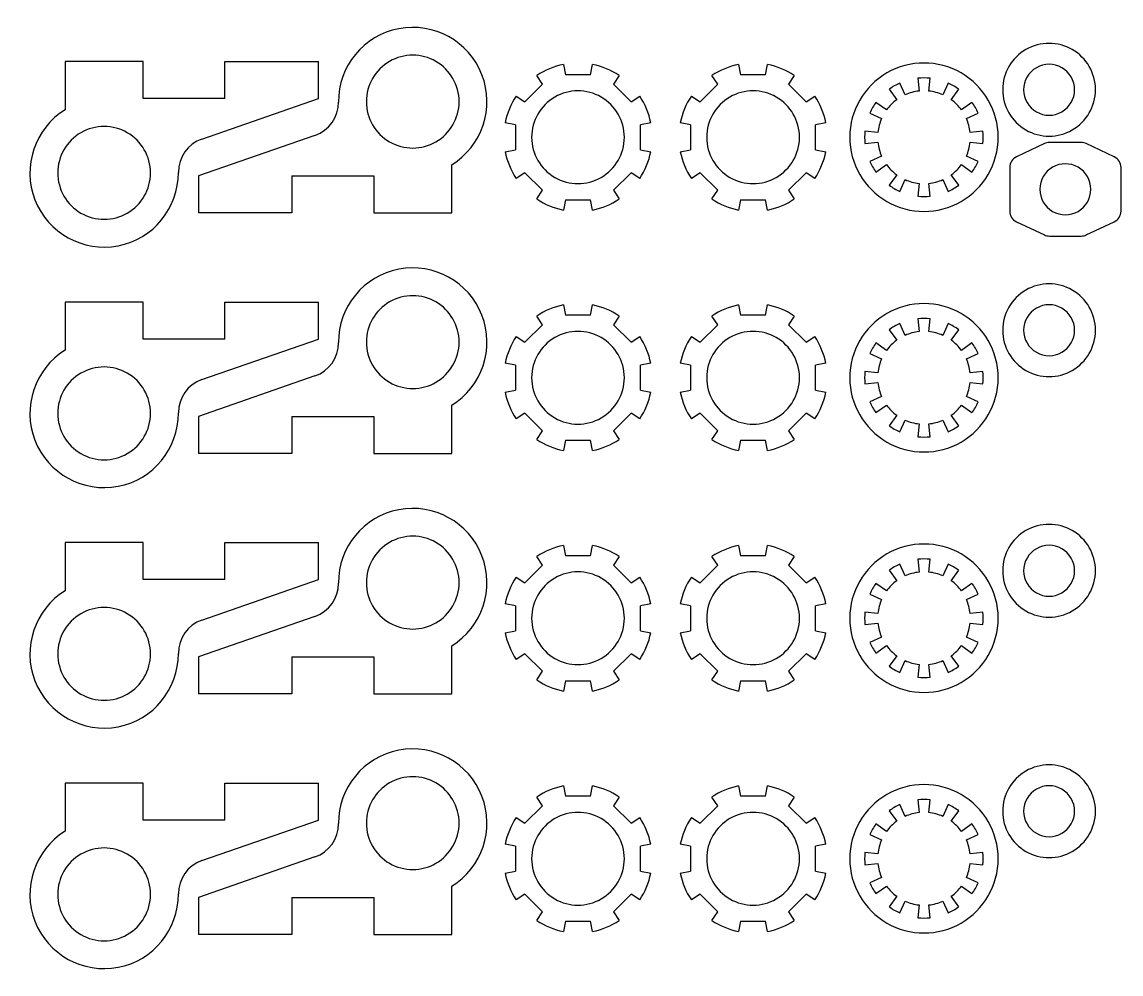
# Model space of a CAD drawing. Extents: x 4 to 214, y 15 to 316.
# Drawn here: x 43 to 137, y 234.4 to 315.8 of the extents above; entities that cross this region are included whole.
import ezdxf

# ---------------------------------------------------------------- set-up
doc = ezdxf.new("R2010")
doc.units = 0
doc.layers.get('0').update_dxf_attribs({"linetype": 'CONTINUOUS'})
doc.layers.add('02___PRT_ALL_AXES', color=7, linetype='CONTINUOUS')

msp = doc.modelspace()

# ---------------------------------------------------------------- linework, layer by layer
at = {"color": 7}
for points in [[(46.645048, 312.460365), (46.645048, 308.337825)], [(53.319158, 312.460365), (46.645048, 312.460365)], [(53.319158, 309.285365), (53.319158, 312.460365)], [(60.319158, 309.285365), (60.319158, 312.460365)], [(60.319158, 312.460365), (68.319156, 312.460365)], [(68.319156, 309.285365), (68.319156, 312.460365)], [(89.282953, 312.211351), (89.457595, 311.333365)], [(91.585957, 311.333365), (91.760599, 312.211351)], [(104.263371, 312.211351), (104.438013, 311.333365)], [(106.566375, 311.333365), (106.741019, 312.211351)], [(91.585957, 311.333365), (89.457595, 311.333365)], [(106.566375, 311.333365), (104.438013, 311.333365)], [(118.507959, 309.608998), (118.058046, 310.619519)], [(119.591723, 311.030466), (119.707347, 309.930374)], [(120.537043, 309.930374), (120.652667, 311.030466)], [(122.186344, 310.619519), (121.736431, 309.608998)], [(117.139243, 310.089047), (117.789421, 309.194151)], [(122.454966, 309.194151), (123.105147, 310.089047)], [(60.319158, 309.285365), (53.319158, 309.285365)], [(58.350206, 305.833183), (68.319156, 309.285365)], [(116.911408, 308.316138), (116.016512, 308.966318)], [(124.227878, 308.966318), (123.332979, 308.316138)], [(115.486039, 308.047514), (116.496561, 307.597601)], [(123.747829, 307.597601), (124.758348, 308.047514)], [(68.014901, 306.133546), (58.045951, 302.681365)], [(116.175186, 306.398212), (115.075092, 306.513836)], [(125.169298, 306.513836), (124.069204, 306.398212)], [(115.075092, 305.452893), (116.175186, 305.568517)], [(124.069204, 305.568517), (125.169298, 305.452893)], [(130.426519, 305.434399), (128.027184, 304.300856)], [(133.580022, 305.530227), (130.853685, 305.530227)], [(136.40652, 304.300856), (134.007188, 305.434399)], [(116.496561, 304.369129), (115.486039, 303.919216)], [(124.758348, 303.919216), (123.747829, 304.369129)], [(79.720059, 299.506365), (79.720059, 303.628905)], [(116.016512, 303.000412), (116.911408, 303.650592)], [(117.789421, 302.772578), (117.139243, 301.877682)], [(123.105147, 301.877682), (122.454966, 302.772578)], [(123.332979, 303.650592), (124.227878, 303.000412)], [(127.454352, 303.396684), (127.454352, 299.66377)], [(136.979352, 299.66377), (136.979352, 303.396684)], [(58.045951, 302.681365), (58.045951, 299.506365)], [(66.045949, 302.681365), (66.045949, 299.506365)], [(66.045949, 302.681365), (73.045949, 302.681365)], [(73.045949, 302.681365), (73.045949, 299.506365)], [(118.058046, 301.347211), (118.507959, 302.357731)], [(119.707347, 302.036356), (119.591723, 300.936263)], [(120.652667, 300.936263), (120.537043, 302.036356)], [(121.736431, 302.357731), (122.186344, 301.347211)], [(66.045949, 299.506365), (58.045951, 299.506365)], [(73.045949, 299.506365), (79.720059, 299.506365)], [(128.027184, 298.759597), (130.426519, 297.626054)], [(134.007188, 297.626054), (136.40652, 298.759597)], [(130.853685, 297.530227), (133.580022, 297.530227)], [(46.645048, 291.886365), (46.645048, 287.763825)], [(53.319158, 291.886365), (46.645048, 291.886365)], [(53.319158, 288.711365), (53.319158, 291.886365)], [(60.319158, 288.711365), (60.319158, 291.886365)], [(60.319158, 291.886365), (68.319156, 291.886365)], [(68.319156, 288.711365), (68.319156, 291.886365)], [(89.282953, 291.637351), (89.457595, 290.759365)], [(91.585957, 290.759365), (91.760599, 291.637351)], [(104.263371, 291.637351), (104.438013, 290.759365)], [(106.566375, 290.759365), (106.741019, 291.637351)], [(91.585957, 290.759365), (89.457595, 290.759365)], [(106.566375, 290.759365), (104.438013, 290.759365)], [(118.507959, 289.034998), (118.058046, 290.045519)], [(119.591723, 290.456466), (119.707347, 289.356374)], [(120.537043, 289.356374), (120.652667, 290.456466)], [(122.186344, 290.045519), (121.736431, 289.034998)], [(60.319158, 288.711365), (53.319158, 288.711365)], [(58.350206, 285.259183), (68.319156, 288.711365)], [(117.139243, 289.515047), (117.789421, 288.620151)], [(122.454966, 288.620151), (123.105147, 289.515047)], [(116.911408, 287.742138), (116.016512, 288.392318)], [(124.227878, 288.392318), (123.332979, 287.742138)], [(115.486039, 287.473514), (116.496561, 287.023601)], [(123.747829, 287.023601), (124.758348, 287.473514)], [(116.175186, 285.824212), (115.075092, 285.939836)], [(125.169298, 285.939836), (124.069204, 285.824212)], [(68.014901, 285.559546), (58.045951, 282.107365)], [(115.075092, 284.878893), (116.175186, 284.994517)], [(124.069204, 284.994517), (125.169298, 284.878893)], [(79.720059, 278.932365), (79.720059, 283.054905)], [(116.496561, 283.795129), (115.486039, 283.345216)], [(116.016512, 282.426412), (116.911408, 283.076592)], [(123.332979, 283.076592), (124.227878, 282.426412)], [(124.758348, 283.345216), (123.747829, 283.795129)], [(58.045951, 282.107365), (58.045951, 278.932365)], [(66.045949, 282.107365), (66.045949, 278.932365)], [(66.045949, 282.107365), (73.045949, 282.107365)], [(73.045949, 282.107365), (73.045949, 278.932365)], [(117.789421, 282.198578), (117.139243, 281.303682)], [(123.105147, 281.303682), (122.454966, 282.198578)], [(118.058046, 280.773211), (118.507959, 281.783731)], [(119.707347, 281.462356), (119.591723, 280.362263)], [(120.652667, 280.362263), (120.537043, 281.462356)], [(121.736431, 281.783731), (122.186344, 280.773211)], [(66.045949, 278.932365), (58.045951, 278.932365)], [(73.045949, 278.932365), (79.720059, 278.932365)], [(46.645048, 271.312365), (46.645048, 267.189825)], [(53.319158, 271.312365), (46.645048, 271.312365)], [(53.319158, 268.137363), (53.319158, 271.312365)], [(60.319158, 268.137363), (60.319158, 271.312365)], [(60.319158, 271.312365), (68.319156, 271.312365)], [(68.319156, 268.137363), (68.319156, 271.312365)], [(89.282953, 271.063351), (89.457595, 270.185365)], [(91.585957, 270.185365), (91.760599, 271.063351)], [(104.263371, 271.063351), (104.438013, 270.185365)], [(106.566375, 270.185365), (106.741019, 271.063351)], [(91.585957, 270.185365), (89.457595, 270.185365)], [(106.566375, 270.185365), (104.438013, 270.185365)], [(119.591723, 269.882466), (119.707347, 268.782374)], [(120.537043, 268.782374), (120.652667, 269.882466)], [(117.139243, 268.941047), (117.789421, 268.046152)], [(118.507959, 268.460999), (118.058046, 269.471519)], [(122.186344, 269.471519), (121.736431, 268.460999)], [(122.454966, 268.046152), (123.105147, 268.941047)], [(60.319158, 268.137363), (53.319158, 268.137363)], [(58.350206, 264.685185), (68.319156, 268.137363)], [(116.911408, 267.168136), (116.016512, 267.818317)], [(124.227878, 267.818317), (123.332979, 267.168136)], [(115.486039, 266.899514), (116.496561, 266.449601)], [(123.747829, 266.449601), (124.758348, 266.899514)], [(116.175186, 265.250213), (115.075092, 265.365837)], [(125.169298, 265.365837), (124.069204, 265.250213)], [(68.014901, 264.985545), (58.045951, 261.533366)], [(115.075092, 264.304893), (116.175186, 264.420517)], [(124.069204, 264.420517), (125.169298, 264.304893)], [(79.720059, 258.358366), (79.720059, 262.480905)], [(116.496561, 263.221129), (115.486039, 262.771215)], [(116.016512, 261.852413), (116.911408, 262.502594)], [(123.332979, 262.502594), (124.227878, 261.852413)], [(124.758348, 262.771215), (123.747829, 263.221129)], [(58.045951, 261.533366), (58.045951, 258.358366)], [(66.045949, 261.533366), (66.045949, 258.358366)], [(66.045949, 261.533366), (73.045949, 261.533366)], [(73.045949, 261.533366), (73.045949, 258.358366)], [(117.789421, 261.624578), (117.139243, 260.729682)], [(123.105147, 260.729682), (122.454966, 261.624578)], [(118.058046, 260.199211), (118.507959, 261.209731)], [(119.707347, 260.888356), (119.591723, 259.788262)], [(120.652667, 259.788262), (120.537043, 260.888356)], [(121.736431, 261.209731), (122.186344, 260.199211)], [(66.045949, 258.358366), (58.045951, 258.358366)], [(73.045949, 258.358366), (79.720059, 258.358366)], [(46.645048, 250.738366), (46.645048, 246.615825)], [(53.319158, 250.738366), (46.645048, 250.738366)], [(53.319158, 247.563366), (53.319158, 250.738366)], [(60.319158, 247.563366), (60.319158, 250.738366)], [(60.319158, 250.738366), (68.319156, 250.738366)], [(68.319156, 247.563366), (68.319156, 250.738366)], [(89.282953, 250.48935), (89.457595, 249.611365)], [(91.585957, 249.611365), (91.760599, 250.48935)], [(104.263371, 250.48935), (104.438013, 249.611365)], [(106.566375, 249.611365), (106.741019, 250.48935)], [(91.585957, 249.611365), (89.457595, 249.611365)], [(106.566375, 249.611365), (104.438013, 249.611365)], [(119.591723, 249.308468), (119.707347, 248.208374)], [(120.537043, 248.208374), (120.652667, 249.308468)], [(117.139243, 248.367048), (117.789421, 247.472152)], [(118.507959, 247.886999), (118.058046, 248.897518)], [(122.186344, 248.897518), (121.736431, 247.886999)], [(122.454966, 247.472152), (123.105147, 248.367048)], [(60.319158, 247.563366), (53.319158, 247.563366)], [(58.350206, 244.111185), (68.319156, 247.563366)], [(116.911408, 246.594139), (116.016512, 247.244317)], [(124.227878, 247.244317), (123.332979, 246.594139)], [(115.486039, 246.325514), (116.496561, 245.875601)], [(123.747829, 245.875601), (124.758348, 246.325514)], [(116.175186, 244.676213), (115.075092, 244.791837)], [(125.169298, 244.791837), (124.069204, 244.676213)], [(68.014901, 244.411545), (58.045951, 240.959366)], [(115.075092, 243.730893), (116.175186, 243.846517)], [(124.069204, 243.846517), (125.169298, 243.730893)], [(116.496561, 242.647129), (115.486039, 242.197215)], [(124.758348, 242.197215), (123.747829, 242.647129)], [(73.045949, 237.784366), (79.720059, 237.784366), (79.720059, 241.906905)], [(116.016512, 241.278413), (116.911408, 241.928594)], [(123.332979, 241.928594), (124.227878, 241.278413)], [(58.045951, 240.959366), (58.045951, 237.784366)], [(66.045949, 240.959366), (66.045949, 237.784366)], [(66.045949, 240.959366), (73.045949, 240.959366)], [(73.045949, 240.959366), (73.045949, 237.784366)], [(117.789421, 241.050578), (117.139243, 240.155682)], [(123.105147, 240.155682), (122.454966, 241.050578)], [(118.058046, 239.625211), (118.507959, 240.635731)], [(119.707347, 240.314356), (119.591723, 239.214262)], [(120.652667, 239.214262), (120.537043, 240.314356)], [(121.736431, 240.635731), (122.186344, 239.625211)], [(66.045949, 237.784366), (58.045951, 237.784366)]]:
    msp.add_lwpolyline(points, dxfattribs=at)
for points in [[(75.190405, 315.268367), (72.181658, 314.693054), (70.012514, 312.051778), (70.033148, 308.988591)], [(82.300685, 311.33431), (81.189738, 314.189014), (78.199151, 315.84368), (75.190405, 315.268367)], [(79.720059, 303.628905), (82.326219, 305.238709), (83.411631, 308.479605), (82.300685, 311.33431)], [(118.058046, 310.619519), (117.734085, 310.475282), (117.426136, 310.297487), (117.139243, 310.089047)], [(120.652667, 311.030466), (120.29999, 311.067534), (119.9444, 311.067534), (119.591723, 311.030466)], [(123.105147, 310.089047), (122.818255, 310.297487), (122.510305, 310.475282), (122.186344, 310.619519)], [(119.707347, 309.930374), (119.293165, 309.886841), (118.888417, 309.778389), (118.507959, 309.608998)], [(121.736431, 309.608998), (121.355974, 309.778389), (120.951225, 309.886841), (120.537043, 309.930374)], [(68.014901, 306.133546), (69.230008, 306.55433), (70.04181, 307.702717), (70.033148, 308.988591)], [(116.016512, 308.966318), (115.808072, 308.679425), (115.630276, 308.371474), (115.486039, 308.047514)], [(117.789421, 309.194151), (117.452495, 308.94936), (117.156199, 308.653063), (116.911408, 308.316138)], [(123.332979, 308.316138), (123.088189, 308.653063), (122.791892, 308.94936), (122.454966, 309.194151)], [(124.758348, 308.047514), (124.614112, 308.371474), (124.436317, 308.679425), (124.227878, 308.966318)], [(46.645048, 308.337825), (44.038888, 306.728021), (42.953476, 303.487124), (44.064423, 300.63242)], [(116.496561, 307.597601), (116.32717, 307.217143), (116.218718, 306.812394), (116.175186, 306.398212)], [(124.069204, 306.398212), (124.025672, 306.812394), (123.91722, 307.217143), (123.747829, 307.597601)], [(58.350206, 305.833183), (57.135099, 305.4124), (56.323297, 304.264012), (56.331959, 302.978139)], [(115.075092, 306.513836), (115.038024, 306.16116), (115.038024, 305.805569), (115.075092, 305.452893)], [(125.169298, 305.452893), (125.206366, 305.805569), (125.206366, 306.16116), (125.169298, 306.513836)], [(116.175186, 305.568517), (116.218718, 305.154336), (116.32717, 304.749587), (116.496561, 304.369129)], [(123.747829, 304.369129), (123.91722, 304.749587), (124.025672, 305.154336), (124.069204, 305.568517)], [(130.853685, 305.530227), (130.705966, 305.530226), (130.560082, 305.4975), (130.426519, 305.434399)], [(134.007188, 305.434399), (133.873625, 305.4975), (133.727741, 305.530226), (133.580022, 305.530227)], [(115.486039, 303.919216), (115.630276, 303.595255), (115.808072, 303.287305), (116.016512, 303.000412)], [(124.227878, 303.000412), (124.436317, 303.287305), (124.614112, 303.595255), (124.758348, 303.919216)], [(128.027184, 304.300856), (127.677438, 304.135621), (127.454352, 303.783498), (127.454352, 303.396684)], [(136.979352, 303.396684), (136.979352, 303.783498), (136.756267, 304.135621), (136.40652, 304.300856)], [(51.174703, 296.698362), (54.183449, 297.273676), (56.352593, 299.914952), (56.331959, 302.978139)], [(116.911408, 303.650592), (117.156199, 303.313666), (117.452495, 303.01737), (117.789421, 302.772578)], [(122.454966, 302.772578), (122.791892, 303.01737), (123.088189, 303.313666), (123.332979, 303.650592)], [(117.139243, 301.877682), (117.426136, 301.669243), (117.734085, 301.491447), (118.058046, 301.347211)], [(118.507959, 302.357731), (118.888417, 302.188341), (119.293165, 302.079888), (119.707347, 302.036356)], [(120.537043, 302.036356), (120.951225, 302.079888), (121.355974, 302.188341), (121.736431, 302.357731)], [(122.186344, 301.347211), (122.510305, 301.491447), (122.818255, 301.669243), (123.105147, 301.877682)], [(119.591723, 300.936263), (119.9444, 300.899195), (120.29999, 300.899195), (120.652667, 300.936263)], [(44.064423, 300.63242), (45.17537, 297.777716), (48.165956, 296.123049), (51.174703, 296.698362)], [(127.454352, 299.66377), (127.454352, 299.276956), (127.677438, 298.924832), (128.027184, 298.759597)], [(136.40652, 298.759597), (136.756267, 298.924832), (136.979352, 299.276956), (136.979352, 299.66377)], [(130.426519, 297.626054), (130.560082, 297.562954), (130.705966, 297.530227), (130.853685, 297.530227)], [(133.580022, 297.530227), (133.727741, 297.530227), (133.873625, 297.562954), (134.007188, 297.626054)], [(82.300685, 290.76031), (81.189738, 293.615014), (78.199151, 295.26968), (75.190405, 294.694367)], [(75.190405, 294.694367), (72.181658, 294.119054), (70.012514, 291.477778), (70.033148, 288.414591)], [(79.720059, 283.054905), (82.326219, 284.664709), (83.411631, 287.905605), (82.300685, 290.76031)], [(118.058046, 290.045519), (117.734085, 289.901282), (117.426136, 289.723487), (117.139243, 289.515047)], [(120.652667, 290.456466), (120.29999, 290.493534), (119.9444, 290.493534), (119.591723, 290.456466)], [(123.105147, 289.515047), (122.818255, 289.723487), (122.510305, 289.901282), (122.186344, 290.045519)], [(119.707347, 289.356374), (119.293165, 289.312841), (118.888417, 289.204389), (118.507959, 289.034998)], [(121.736431, 289.034998), (121.355974, 289.204389), (120.951225, 289.312841), (120.537043, 289.356374)], [(46.645048, 287.763825), (44.038888, 286.154021), (42.953476, 282.913124), (44.064423, 280.05842)], [(68.014901, 285.559546), (69.230008, 285.98033), (70.04181, 287.128717), (70.033148, 288.414591)], [(116.016512, 288.392318), (115.808072, 288.105425), (115.630276, 287.797474), (115.486039, 287.473514)], [(117.789421, 288.620151), (117.452495, 288.37536), (117.156199, 288.079063), (116.911408, 287.742138)], [(123.332979, 287.742138), (123.088189, 288.079063), (122.791892, 288.37536), (122.454966, 288.620151)], [(124.758348, 287.473514), (124.614112, 287.797474), (124.436317, 288.105425), (124.227878, 288.392318)], [(116.496561, 287.023601), (116.32717, 286.643143), (116.218718, 286.238394), (116.175186, 285.824212)], [(124.069204, 285.824212), (124.025672, 286.238394), (123.91722, 286.643143), (123.747829, 287.023601)], [(115.075092, 285.939836), (115.038024, 285.58716), (115.038024, 285.231569), (115.075092, 284.878893)], [(125.169298, 284.878893), (125.206366, 285.231569), (125.206366, 285.58716), (125.169298, 285.939836)], [(58.350206, 285.259183), (57.135099, 284.8384), (56.323297, 283.690012), (56.331959, 282.404139)], [(116.175186, 284.994517), (116.218718, 284.580336), (116.32717, 284.175587), (116.496561, 283.795129)], [(123.747829, 283.795129), (123.91722, 284.175587), (124.025672, 284.580336), (124.069204, 284.994517)], [(115.486039, 283.345216), (115.630276, 283.021255), (115.808072, 282.713305), (116.016512, 282.426412)], [(116.911408, 283.076592), (117.156199, 282.739666), (117.452495, 282.44337), (117.789421, 282.198578)], [(122.454966, 282.198578), (122.791892, 282.44337), (123.088189, 282.739666), (123.332979, 283.076592)], [(124.227878, 282.426412), (124.436317, 282.713305), (124.614112, 283.021255), (124.758348, 283.345216)], [(51.174703, 276.124362), (54.183449, 276.699676), (56.352593, 279.340952), (56.331959, 282.404139)], [(117.139243, 281.303682), (117.426136, 281.095243), (117.734085, 280.917447), (118.058046, 280.773211)], [(118.507959, 281.783731), (118.888417, 281.614341), (119.293165, 281.505888), (119.707347, 281.462356)], [(120.537043, 281.462356), (120.951225, 281.505888), (121.355974, 281.614341), (121.736431, 281.783731)], [(122.186344, 280.773211), (122.510305, 280.917447), (122.818255, 281.095243), (123.105147, 281.303682)], [(119.591723, 280.362263), (119.9444, 280.325195), (120.29999, 280.325195), (120.652667, 280.362263)], [(44.064423, 280.05842), (45.17537, 277.203716), (48.165956, 275.549049), (51.174703, 276.124362)], [(82.300684, 270.18631), (81.189737, 273.041014), (78.199151, 274.69568), (75.190404, 274.120367)], [(75.190404, 274.120367), (72.181658, 273.545054), (70.012514, 270.903777), (70.033148, 267.84059)], [(79.720059, 262.480905), (82.326219, 264.090709), (83.411631, 267.331605), (82.300684, 270.18631)], [(120.652667, 269.882466), (120.29999, 269.919534), (119.9444, 269.919534), (119.591723, 269.882466)], [(118.058046, 269.471519), (117.734085, 269.327282), (117.426136, 269.149487), (117.139243, 268.941047)], [(123.105147, 268.941047), (122.818255, 269.149487), (122.510305, 269.327282), (122.186344, 269.471519)], [(117.789421, 268.046152), (117.452495, 267.80136), (117.156198, 267.505063), (116.911408, 267.168136)], [(119.707347, 268.782374), (119.293165, 268.738842), (118.888417, 268.63039), (118.507959, 268.460999)], [(121.736431, 268.460999), (121.355974, 268.63039), (120.951225, 268.738842), (120.537043, 268.782374)], [(123.332979, 267.168136), (123.088189, 267.505063), (122.791892, 267.80136), (122.454966, 268.046152)], [(46.645048, 267.189825), (44.038888, 265.580021), (42.953476, 262.339124), (44.064423, 259.48442)], [(68.014901, 264.985545), (69.230008, 265.406329), (70.04181, 266.554716), (70.033148, 267.84059)], [(116.016512, 267.818317), (115.808072, 267.531424), (115.630276, 267.223474), (115.486039, 266.899514)], [(124.758348, 266.899514), (124.614112, 267.223474), (124.436317, 267.531424), (124.227878, 267.818317)], [(116.496561, 266.449601), (116.32717, 266.069143), (116.218718, 265.664395), (116.175186, 265.250213)], [(124.069204, 265.250213), (124.025672, 265.664395), (123.91722, 266.069143), (123.747829, 266.449601)], [(115.075092, 265.365837), (115.038024, 265.01316), (115.038024, 264.65757), (115.075092, 264.304893)], [(125.169298, 264.304893), (125.206366, 264.65757), (125.206366, 265.01316), (125.169298, 265.365837)], [(58.350206, 264.685185), (57.135099, 264.264401), (56.323297, 263.116013), (56.331959, 261.83014)], [(116.175186, 264.420517), (116.218718, 264.006335), (116.32717, 263.601586), (116.496561, 263.221129)], [(123.747829, 263.221129), (123.91722, 263.601586), (124.025672, 264.006335), (124.069204, 264.420517)], [(115.486039, 262.771215), (115.630276, 262.447255), (115.808072, 262.139305), (116.016512, 261.852413)], [(116.911408, 262.502594), (117.156198, 262.165667), (117.452495, 261.869369), (117.789421, 261.624578)], [(122.454966, 261.624578), (122.791892, 261.869369), (123.088189, 262.165667), (123.332979, 262.502594)], [(124.227878, 261.852413), (124.436317, 262.139305), (124.614112, 262.447255), (124.758348, 262.771215)], [(51.174703, 255.550363), (54.183449, 256.125676), (56.352593, 258.766953), (56.331959, 261.83014)], [(117.139243, 260.729682), (117.426136, 260.521243), (117.734086, 260.343448), (118.058046, 260.199211)], [(118.507959, 261.209731), (118.888417, 261.04034), (119.293165, 260.931888), (119.707347, 260.888356)], [(120.537043, 260.888356), (120.951225, 260.931888), (121.355974, 261.04034), (121.736431, 261.209731)], [(122.186344, 260.199211), (122.510305, 260.343448), (122.818255, 260.521243), (123.105147, 260.729682)], [(119.591723, 259.788262), (119.9444, 259.751194), (120.29999, 259.751194), (120.652667, 259.788262)], [(44.064423, 259.48442), (45.17537, 256.629716), (48.165957, 254.97505), (51.174703, 255.550363)], [(82.300684, 249.61231), (81.189737, 252.467014), (78.199151, 254.12168), (75.190404, 253.546367)], [(75.190404, 253.546367), (72.181658, 252.971054), (70.012514, 250.329777), (70.033148, 247.26659)], [(79.720059, 241.906905), (82.326219, 243.516709), (83.411631, 246.757605), (82.300684, 249.61231)], [(120.652667, 249.308468), (120.29999, 249.345535), (119.9444, 249.345535), (119.591723, 249.308468)], [(118.058046, 248.897518), (117.734086, 248.753282), (117.426136, 248.575487), (117.139243, 248.367048)], [(123.105147, 248.367048), (122.818255, 248.575487), (122.510305, 248.753282), (122.186344, 248.897518)], [(117.789421, 247.472152), (117.452495, 247.227361), (117.156199, 246.931065), (116.911408, 246.594139)], [(119.707347, 248.208374), (119.293165, 248.164842), (118.888417, 248.05639), (118.507959, 247.886999)], [(121.736431, 247.886999), (121.355974, 248.05639), (120.951225, 248.164842), (120.537043, 248.208374)], [(123.332979, 246.594139), (123.088189, 246.931065), (122.791892, 247.227361), (122.454966, 247.472152)], [(46.645048, 246.615825), (44.038888, 245.006021), (42.953476, 241.765124), (44.064423, 238.91042)], [(68.014901, 244.411545), (69.230008, 244.832329), (70.04181, 245.980716), (70.033148, 247.26659)], [(116.016512, 247.244317), (115.808072, 246.957424), (115.630276, 246.649474), (115.486039, 246.325514)], [(124.758348, 246.325514), (124.614112, 246.649474), (124.436317, 246.957424), (124.227878, 247.244317)], [(116.496561, 245.875601), (116.32717, 245.495143), (116.218718, 245.090395), (116.175186, 244.676213)], [(124.069204, 244.676213), (124.025672, 245.090395), (123.91722, 245.495143), (123.747829, 245.875601)], [(115.075092, 244.791837), (115.038024, 244.43916), (115.038024, 244.08357), (115.075092, 243.730893)], [(125.169298, 243.730893), (125.206366, 244.08357), (125.206366, 244.43916), (125.169298, 244.791837)], [(58.350206, 244.111185), (57.135099, 243.690401), (56.323297, 242.542013), (56.331959, 241.25614)], [(116.175186, 243.846517), (116.218718, 243.432335), (116.32717, 243.027586), (116.496561, 242.647129)], [(123.747829, 242.647129), (123.91722, 243.027586), (124.025672, 243.432335), (124.069204, 243.846517)], [(115.486039, 242.197215), (115.630276, 241.873255), (115.808072, 241.565305), (116.016512, 241.278413)], [(116.911408, 241.928594), (117.156198, 241.591667), (117.452495, 241.295369), (117.789421, 241.050578)], [(122.454966, 241.050578), (122.791892, 241.295369), (123.088189, 241.591667), (123.332979, 241.928594)], [(124.227878, 241.278413), (124.436317, 241.565305), (124.614112, 241.873255), (124.758348, 242.197215)], [(51.174703, 234.976363), (54.183449, 235.551676), (56.352593, 238.192953), (56.331959, 241.25614)], [(117.139243, 240.155682), (117.426136, 239.947243), (117.734086, 239.769448), (118.058046, 239.625211)], [(118.507959, 240.635731), (118.888417, 240.46634), (119.293165, 240.357888), (119.707347, 240.314356)], [(120.537043, 240.314356), (120.951225, 240.357888), (121.355974, 240.46634), (121.736431, 240.635731)], [(122.186344, 239.625211), (122.510305, 239.769448), (122.818255, 239.947243), (123.105147, 240.155682)], [(44.064423, 238.91042), (45.17537, 236.055716), (48.165957, 234.40105), (51.174703, 234.976363)], [(119.591723, 239.214262), (119.9444, 239.177194), (120.29999, 239.177194), (120.652667, 239.214262)]]:
    msp.add_open_spline(points, degree=3, dxfattribs=at)
at = {"layer": '02___PRT_ALL_AXES', "color": 7}
for points in [[(87.491245, 310.518876), (86.993905, 311.263197)], [(94.049647, 311.263197), (93.552306, 310.518876)], [(102.471663, 310.518876), (101.974323, 311.263197)], [(109.030064, 311.263197), (108.532727, 310.518876)], [(87.491245, 310.518876), (85.986264, 309.013896)], [(95.057287, 309.013896), (93.552306, 310.518876)], [(102.471663, 310.518876), (100.966685, 309.013896)], [(110.037705, 309.013896), (108.532727, 310.518876)], [(85.241943, 309.511236), (85.986264, 309.013896)], [(95.057287, 309.013896), (95.801609, 309.511236)], [(100.222363, 309.511236), (100.966685, 309.013896)], [(110.037705, 309.013896), (110.782027, 309.511236)], [(85.171777, 307.047546), (84.293789, 307.222188)], [(85.171777, 307.047546), (85.171777, 304.919184)], [(96.749763, 307.222188), (95.871775, 307.047546)], [(95.871775, 304.919184), (95.871775, 307.047546)], [(100.152194, 307.047546), (99.274207, 307.222188)], [(100.152194, 307.047546), (100.152194, 304.919184)], [(111.73018, 307.222188), (110.852196, 307.047546)], [(110.852196, 304.919184), (110.852196, 307.047546)], [(84.293789, 304.744541), (85.171777, 304.919184)], [(95.871775, 304.919184), (96.749763, 304.744541)], [(99.274207, 304.744541), (100.152194, 304.919184)], [(110.852196, 304.919184), (111.73018, 304.744541)], [(85.986264, 302.952833), (85.241943, 302.455494)], [(85.986264, 302.952833), (87.491245, 301.447854)], [(93.552306, 301.447854), (95.057287, 302.952833)], [(95.801609, 302.455494), (95.057287, 302.952833)], [(100.966685, 302.952833), (100.222363, 302.455494)], [(100.966685, 302.952833), (102.471663, 301.447854)], [(108.532727, 301.447854), (110.037705, 302.952833)], [(110.782027, 302.455494), (110.037705, 302.952833)], [(86.993905, 300.703533), (87.491245, 301.447854)], [(93.552306, 301.447854), (94.049647, 300.703533)], [(101.974323, 300.703533), (102.471663, 301.447854)], [(108.532727, 301.447854), (109.030064, 300.703533)], [(89.457595, 300.633365), (89.282953, 299.755378)], [(89.457595, 300.633365), (91.585957, 300.633365)], [(91.760599, 299.755378), (91.585957, 300.633365)], [(104.438013, 300.633365), (104.263371, 299.755378)], [(104.438013, 300.633365), (106.566375, 300.633365)], [(106.741019, 299.755378), (106.566375, 300.633365)], [(87.491245, 289.944876), (86.993905, 290.689197)], [(94.049647, 290.689197), (93.552306, 289.944876)], [(102.471663, 289.944876), (101.974323, 290.689197)], [(109.030064, 290.689197), (108.532727, 289.944876)], [(87.491245, 289.944876), (85.986264, 288.439896)], [(95.057287, 288.439896), (93.552306, 289.944876)], [(102.471663, 289.944876), (100.966685, 288.439896)], [(110.037705, 288.439896), (108.532727, 289.944876)], [(85.241943, 288.937236), (85.986264, 288.439896)], [(95.057287, 288.439896), (95.801609, 288.937236)], [(100.222363, 288.937236), (100.966685, 288.439896)], [(110.037705, 288.439896), (110.782027, 288.937236)], [(85.171777, 286.473546), (84.293789, 286.648188)], [(85.171777, 286.473546), (85.171777, 284.345184)], [(96.749763, 286.648188), (95.871775, 286.473546)], [(95.871775, 284.345184), (95.871775, 286.473546)], [(100.152194, 286.473546), (99.274207, 286.648188)], [(100.152194, 286.473546), (100.152194, 284.345184)], [(111.73018, 286.648188), (110.852196, 286.473546)], [(110.852196, 284.345184), (110.852196, 286.473546)], [(84.293789, 284.170541), (85.171777, 284.345184)], [(95.871775, 284.345184), (96.749763, 284.170541)], [(99.274207, 284.170541), (100.152194, 284.345184)], [(110.852196, 284.345184), (111.73018, 284.170541)], [(85.986264, 282.378833), (85.241943, 281.881494)], [(85.986264, 282.378833), (87.491245, 280.873854)], [(93.552306, 280.873854), (95.057287, 282.378833)], [(95.801609, 281.881494), (95.057287, 282.378833)], [(100.966685, 282.378833), (100.222363, 281.881494)], [(100.966685, 282.378833), (102.471663, 280.873854)], [(108.532727, 280.873854), (110.037705, 282.378833)], [(110.782027, 281.881494), (110.037705, 282.378833)], [(86.993905, 280.129533), (87.491245, 280.873854)], [(93.552306, 280.873854), (94.049647, 280.129533)], [(101.974323, 280.129533), (102.471663, 280.873854)], [(108.532727, 280.873854), (109.030064, 280.129533)], [(89.457595, 280.059365), (89.282953, 279.181378)], [(89.457595, 280.059365), (91.585957, 280.059365)], [(91.760599, 279.181378), (91.585957, 280.059365)], [(104.438013, 280.059365), (104.263371, 279.181378)], [(104.438013, 280.059365), (106.566375, 280.059365)], [(106.741019, 279.181378), (106.566375, 280.059365)], [(87.491245, 269.370876), (86.993905, 270.115197)], [(94.049647, 270.115197), (93.552306, 269.370876)], [(102.471663, 269.370876), (101.974323, 270.115197)], [(109.030064, 270.115197), (108.532727, 269.370876)], [(87.491245, 269.370876), (85.986264, 267.865897)], [(95.057287, 267.865897), (93.552306, 269.370876)], [(102.471663, 269.370876), (100.966685, 267.865897)], [(110.037705, 267.865897), (108.532727, 269.370876)], [(85.241943, 268.363234), (85.986264, 267.865897)], [(95.057287, 267.865897), (95.801609, 268.363234)], [(100.222363, 268.363234), (100.966685, 267.865897)], [(110.037705, 267.865897), (110.782027, 268.363234)], [(85.171777, 265.899547), (84.293789, 266.074189)], [(85.171777, 265.899547), (85.171777, 263.771182)], [(96.749763, 266.074189), (95.871775, 265.899547)], [(95.871775, 263.771182), (95.871775, 265.899547)], [(100.152194, 265.899547), (99.274207, 266.074189)], [(100.152194, 265.899547), (100.152194, 263.771182)], [(111.73018, 266.074189), (110.852196, 265.899547)], [(110.852196, 263.771182), (110.852196, 265.899547)], [(84.293789, 263.596541), (85.171777, 263.771182)], [(95.871775, 263.771182), (96.749763, 263.596541)], [(99.274207, 263.596541), (100.152194, 263.771182)], [(110.852196, 263.771182), (111.73018, 263.596541)], [(85.986264, 261.804833), (85.241943, 261.307495)], [(85.986264, 261.804833), (87.491245, 260.299855)], [(93.552306, 260.299855), (95.057287, 261.804833)], [(95.801609, 261.307495), (95.057287, 261.804833)], [(100.966685, 261.804833), (100.222363, 261.307495)], [(100.966685, 261.804833), (102.471663, 260.299855)], [(108.532727, 260.299855), (110.037705, 261.804833)], [(110.782027, 261.307495), (110.037705, 261.804833)], [(86.993905, 259.555533), (87.491245, 260.299855)], [(93.552306, 260.299855), (94.049647, 259.555533)], [(101.974323, 259.555533), (102.471663, 260.299855)], [(108.532727, 260.299855), (109.030064, 259.555533)], [(89.457595, 259.485364), (89.282953, 258.607379)], [(89.457595, 259.485364), (91.585957, 259.485364)], [(91.760599, 258.607379), (91.585957, 259.485364)], [(104.438013, 259.485364), (104.263371, 258.607379)], [(104.438013, 259.485364), (106.566375, 259.485364)], [(106.741019, 258.607379), (106.566375, 259.485364)], [(87.491245, 248.796875), (86.993905, 249.541197)], [(94.049647, 249.541197), (93.552306, 248.796875)], [(102.471663, 248.796875), (101.974323, 249.541197)], [(109.030064, 249.541197), (108.532727, 248.796875)], [(87.491245, 248.796875), (85.986264, 247.291897)], [(95.057287, 247.291897), (93.552306, 248.796875)], [(102.471663, 248.796875), (100.966685, 247.291897)], [(110.037705, 247.291897), (108.532727, 248.796875)], [(85.241943, 247.789237), (85.986264, 247.291897)], [(95.057287, 247.291897), (95.801609, 247.789237)], [(100.222363, 247.789237), (100.966685, 247.291897)], [(110.037705, 247.291897), (110.782027, 247.789237)], [(85.171777, 245.325547), (84.293789, 245.500189)], [(96.749763, 245.500189), (95.871775, 245.325547)], [(100.152194, 245.325547), (99.274207, 245.500189)], [(111.73018, 245.500189), (110.852196, 245.325547)], [(85.171777, 245.325547), (85.171777, 243.197182)], [(95.871775, 243.197182), (95.871775, 245.325547)], [(100.152194, 245.325547), (100.152194, 243.197182)], [(110.852196, 243.197182), (110.852196, 245.325547)], [(84.293789, 243.022541), (85.171777, 243.197182)], [(95.871775, 243.197182), (96.749763, 243.022541)], [(99.274207, 243.022541), (100.152194, 243.197182)], [(110.852196, 243.197182), (111.73018, 243.022541)], [(85.986264, 241.230833), (85.241943, 240.733495)], [(85.986264, 241.230833), (87.491245, 239.725855)], [(93.552306, 239.725855), (95.057287, 241.230833)], [(95.801609, 240.733495), (95.057287, 241.230833)], [(100.966685, 241.230833), (100.222363, 240.733495)], [(100.966685, 241.230833), (102.471663, 239.725855)], [(108.532727, 239.725855), (110.037705, 241.230833)], [(110.782027, 240.733495), (110.037705, 241.230833)], [(86.993905, 238.981533), (87.491245, 239.725855)], [(89.457595, 238.911364), (89.282953, 238.033379)], [(89.457595, 238.911364), (91.585957, 238.911364)], [(91.760599, 238.033379), (91.585957, 238.911364)], [(93.552306, 239.725855), (94.049647, 238.981533)], [(101.974323, 238.981533), (102.471663, 239.725855)], [(104.438013, 238.911364), (104.263371, 238.033379)], [(104.438013, 238.911364), (106.566375, 238.911364)], [(106.741019, 238.033379), (106.566375, 238.911364)], [(108.532727, 239.725855), (109.030064, 238.981533)]]:
    msp.add_lwpolyline(points, dxfattribs=at)
for points in [[(133.005999, 310.047365), (133.005999, 310.047365)], [(134.794749, 310.047365), (134.794749, 310.047365)], [(80.351754, 309.031365), (80.351754, 309.031365)], [(94.490526, 305.983365), (94.490526, 305.983365)], [(109.470944, 305.983365), (109.470944, 305.983365)], [(126.472194, 305.983365), (126.472194, 305.983365)], [(53.950853, 302.935365), (53.950853, 302.935365)], [(134.396853, 301.530227), (134.396853, 301.530227)], [(133.005999, 289.473365), (133.005999, 289.473365)], [(134.794749, 289.473365), (134.794749, 289.473365)], [(80.351754, 288.457365), (80.351754, 288.457365)], [(94.490526, 285.409365), (94.490526, 285.409365)], [(109.470944, 285.409365), (109.470944, 285.409365)], [(126.472194, 285.409365), (126.472194, 285.409365)], [(53.950853, 282.361365), (53.950853, 282.361365)], [(133.005999, 268.899363), (133.005999, 268.899363)], [(134.794749, 268.899363), (134.794749, 268.899363)], [(80.351754, 267.883366), (80.351754, 267.883366)], [(94.490526, 264.835363), (94.490526, 264.835363)], [(109.470944, 264.835363), (109.470944, 264.835363)], [(126.472194, 264.835363), (126.472194, 264.835363)], [(53.950853, 261.787363), (53.950853, 261.787363)], [(133.005999, 248.325366), (133.005999, 248.325366)], [(134.794749, 248.325366), (134.794749, 248.325366)], [(80.351754, 247.309366), (80.351754, 247.309366)], [(94.490526, 244.261363), (94.490526, 244.261363)], [(109.470944, 244.261363), (109.470944, 244.261363)], [(126.472194, 244.261363), (126.472194, 244.261363)], [(53.950853, 241.213366), (53.950853, 241.213366)]]:
    msp.add_lwpolyline(points, close=True, dxfattribs=at)
for points in [[(132.810374, 313.484403), (131.582439, 314.193352), (130.06956, 314.193352), (128.841624, 313.484403)], [(78.367379, 312.468403), (77.139444, 313.177352), (75.626565, 313.177352), (74.398629, 312.468403)], [(128.841624, 313.484403), (127.613689, 312.775454), (126.857249, 311.465263), (126.857249, 310.047365)], [(134.794749, 310.047365), (134.794749, 311.465263), (134.03831, 312.775454), (132.810374, 313.484403)], [(74.398629, 312.468403), (73.170694, 311.759454), (72.414254, 310.449263), (72.414254, 309.031365)], [(80.351754, 309.031365), (80.351754, 310.449263), (79.595315, 311.759454), (78.367379, 312.468403)], [(89.282953, 312.211351), (88.465082, 312.048667), (87.687263, 311.726484), (86.993905, 311.263197)], [(94.049647, 311.263197), (93.356289, 311.726484), (92.57847, 312.048667), (91.760599, 312.211351)], [(104.263371, 312.211351), (103.4455, 312.048667), (102.66768, 311.726484), (101.974323, 311.263197)], [(109.030064, 311.263197), (108.336708, 311.726483), (107.558889, 312.048666), (106.741019, 312.211351)], [(123.297194, 311.482626), (121.332497, 312.616944), (118.91189, 312.616944), (116.947194, 311.482626)], [(131.915999, 311.9353), (131.241505, 312.32472), (130.410493, 312.32472), (129.735999, 311.9353)], [(116.947194, 311.482626), (114.982497, 310.348308), (113.772194, 308.252001), (113.772194, 305.983365)], [(126.472194, 305.983365), (126.472194, 308.252001), (125.26189, 310.348308), (123.297194, 311.482626)], [(129.735999, 311.9353), (129.061505, 311.545881), (128.645999, 310.826204), (128.645999, 310.047365)], [(133.005999, 310.047365), (133.005999, 310.826204), (132.590494, 311.545881), (131.915999, 311.9353)], [(85.241943, 309.511236), (84.778656, 308.817878), (84.456473, 308.040059), (84.293789, 307.222188)], [(88.537401, 309.420403), (87.309465, 308.711454), (86.553026, 307.401263), (86.553026, 305.983365)], [(92.506151, 309.420403), (91.278215, 310.129352), (89.765336, 310.129352), (88.537401, 309.420403)], [(94.490526, 305.983365), (94.490526, 307.401263), (93.734086, 308.711454), (92.506151, 309.420403)], [(96.749763, 307.222188), (96.587078, 308.040059), (96.264895, 308.817878), (95.801609, 309.511236)], [(100.222363, 309.511236), (99.759076, 308.817878), (99.436892, 308.040059), (99.274207, 307.222188)], [(103.517819, 309.420403), (102.289883, 308.711454), (101.533444, 307.401263), (101.533444, 305.983365)], [(107.486569, 309.420403), (106.258633, 310.129352), (104.745754, 310.129352), (103.517819, 309.420403)], [(109.470944, 305.983365), (109.470944, 307.401263), (108.714504, 308.711454), (107.486569, 309.420403)], [(111.73018, 307.222188), (111.567496, 308.040059), (111.245313, 308.817878), (110.782027, 309.511236)], [(126.857249, 310.047365), (126.857249, 308.629467), (127.613689, 307.319275), (128.841624, 306.610327)], [(128.645999, 310.047365), (128.645999, 309.268526), (129.061505, 308.548849), (129.735999, 308.159429)], [(131.915999, 308.159429), (132.590494, 308.548849), (133.005999, 309.268526), (133.005999, 310.047365)], [(132.810374, 306.610327), (134.03831, 307.319275), (134.794749, 308.629467), (134.794749, 310.047365)], [(72.414254, 309.031365), (72.414254, 307.613467), (73.170694, 306.303275), (74.398629, 305.594327)], [(78.367379, 305.594327), (79.595315, 306.303275), (80.351754, 307.613467), (80.351754, 309.031365)], [(129.735999, 308.159429), (130.410493, 307.77001), (131.241505, 307.77001), (131.915999, 308.159429)], [(51.966478, 306.372403), (50.738543, 307.081352), (49.225664, 307.081352), (47.997728, 306.372403)], [(128.841624, 306.610327), (130.06956, 305.901378), (131.582439, 305.901378), (132.810374, 306.610327)], [(47.997728, 306.372403), (46.769793, 305.663454), (46.013353, 304.353263), (46.013353, 302.935365)], [(53.950853, 302.935365), (53.950853, 304.353263), (53.194414, 305.663454), (51.966478, 306.372403)], [(74.398629, 305.594327), (75.626565, 304.885378), (77.139444, 304.885378), (78.367379, 305.594327)], [(86.553026, 305.983365), (86.553026, 304.565467), (87.309465, 303.255275), (88.537401, 302.546327)], [(92.506151, 302.546327), (93.734086, 303.255275), (94.490526, 304.565467), (94.490526, 305.983365)], [(101.533444, 305.983365), (101.533444, 304.565467), (102.289883, 303.255275), (103.517819, 302.546327)], [(107.486569, 302.546327), (108.714504, 303.255275), (109.470944, 304.565467), (109.470944, 305.983365)], [(113.772194, 305.983365), (113.772194, 303.714728), (114.982497, 301.618422), (116.947194, 300.484104)], [(123.297194, 300.484104), (125.26189, 301.618422), (126.472194, 303.714728), (126.472194, 305.983365)], [(84.293789, 304.744541), (84.456473, 303.926671), (84.778656, 303.148851), (85.241943, 302.455494)], [(95.801609, 302.455494), (96.264895, 303.148851), (96.587078, 303.926671), (96.749763, 304.744541)], [(99.274207, 304.744541), (99.436892, 303.92667), (99.759076, 303.148851), (100.222363, 302.455494)], [(110.782027, 302.455494), (111.245313, 303.148851), (111.567496, 303.926671), (111.73018, 304.744541)], [(133.307533, 303.420123), (132.632694, 303.810065), (131.801014, 303.810065), (131.126175, 303.420123)], [(46.013353, 302.935365), (46.013353, 301.517467), (46.769793, 300.207275), (47.997728, 299.498327)], [(51.966478, 299.498327), (53.194414, 300.207275), (53.950853, 301.517467), (53.950853, 302.935365)], [(131.126175, 303.420123), (130.451335, 303.03018), (130.036014, 302.309626), (130.036855, 301.530227)], [(134.396853, 301.530227), (134.397694, 302.309626), (133.982373, 303.03018), (133.307533, 303.420123)], [(88.537401, 302.546327), (89.765336, 301.837378), (91.278215, 301.837378), (92.506151, 302.546327)], [(103.517819, 302.546327), (104.745754, 301.837378), (106.258633, 301.837378), (107.486569, 302.546327)], [(130.036855, 301.530227), (130.036014, 300.750828), (130.451335, 300.030273), (131.126175, 299.64033)], [(133.307533, 299.64033), (133.982373, 300.030273), (134.397694, 300.750828), (134.396853, 301.530227)], [(86.993905, 300.703533), (87.687263, 300.240246), (88.465082, 299.918063), (89.282953, 299.755378)], [(91.760599, 299.755378), (92.57847, 299.918063), (93.356289, 300.240246), (94.049647, 300.703533)], [(101.974323, 300.703533), (102.66768, 300.240246), (103.4455, 299.918063), (104.263371, 299.755378)], [(106.741019, 299.755378), (107.558889, 299.918063), (108.336708, 300.240246), (109.030064, 300.703533)], [(116.947194, 300.484104), (118.91189, 299.349785), (121.332497, 299.349785), (123.297194, 300.484104)], [(47.997728, 299.498327), (49.225664, 298.789378), (50.738543, 298.789378), (51.966478, 299.498327)], [(131.126175, 299.64033), (131.801014, 299.250388), (132.632694, 299.250388), (133.307533, 299.64033)], [(132.810374, 292.910403), (131.582439, 293.619352), (130.06956, 293.619352), (128.841624, 292.910403)], [(78.367379, 291.894403), (77.139444, 292.603352), (75.626565, 292.603352), (74.398629, 291.894403)], [(128.841624, 292.910403), (127.613689, 292.201454), (126.857249, 290.891263), (126.857249, 289.473365)], [(134.794749, 289.473365), (134.794749, 290.891263), (134.03831, 292.201454), (132.810374, 292.910403)], [(74.398629, 291.894403), (73.170694, 291.185454), (72.414254, 289.875263), (72.414254, 288.457365)], [(80.351754, 288.457365), (80.351754, 289.875263), (79.595315, 291.185454), (78.367379, 291.894403)], [(89.282953, 291.637351), (88.465082, 291.474667), (87.687263, 291.152484), (86.993905, 290.689197)], [(94.049647, 290.689197), (93.356289, 291.152484), (92.57847, 291.474667), (91.760599, 291.637351)], [(104.263371, 291.637351), (103.4455, 291.474667), (102.66768, 291.152484), (101.974323, 290.689197)], [(109.030064, 290.689197), (108.336708, 291.152483), (107.558889, 291.474666), (106.741019, 291.637351)], [(123.297194, 290.908626), (121.332497, 292.042944), (118.91189, 292.042944), (116.947194, 290.908626)], [(131.915999, 291.3613), (131.241505, 291.75072), (130.410493, 291.75072), (129.735999, 291.3613)], [(116.947194, 290.908626), (114.982497, 289.774308), (113.772194, 287.678001), (113.772194, 285.409365)], [(126.472194, 285.409365), (126.472194, 287.678001), (125.26189, 289.774308), (123.297194, 290.908626)], [(129.735999, 291.3613), (129.061505, 290.971881), (128.645999, 290.252204), (128.645999, 289.473365)], [(133.005999, 289.473365), (133.005999, 290.252204), (132.590494, 290.971881), (131.915999, 291.3613)], [(85.241943, 288.937236), (84.778656, 288.243878), (84.456473, 287.466059), (84.293789, 286.648188)], [(88.537401, 288.846403), (87.309465, 288.137454), (86.553026, 286.827263), (86.553026, 285.409365)], [(92.506151, 288.846403), (91.278215, 289.555352), (89.765336, 289.555352), (88.537401, 288.846403)], [(94.490526, 285.409365), (94.490526, 286.827263), (93.734086, 288.137454), (92.506151, 288.846403)], [(96.749763, 286.648188), (96.587078, 287.466059), (96.264895, 288.243878), (95.801609, 288.937236)], [(100.222363, 288.937236), (99.759076, 288.243878), (99.436892, 287.466059), (99.274207, 286.648188)], [(103.517819, 288.846403), (102.289883, 288.137454), (101.533444, 286.827263), (101.533444, 285.409365)], [(107.486569, 288.846403), (106.258633, 289.555352), (104.745754, 289.555352), (103.517819, 288.846403)], [(109.470944, 285.409365), (109.470944, 286.827263), (108.714504, 288.137454), (107.486569, 288.846403)], [(111.73018, 286.648188), (111.567496, 287.466059), (111.245313, 288.243878), (110.782027, 288.937236)], [(126.857249, 289.473365), (126.857249, 288.055467), (127.613689, 286.745275), (128.841624, 286.036327)], [(128.645999, 289.473365), (128.645999, 288.694526), (129.061505, 287.974849), (129.735999, 287.585429)], [(131.915999, 287.585429), (132.590494, 287.974849), (133.005999, 288.694526), (133.005999, 289.473365)], [(132.810374, 286.036327), (134.03831, 286.745275), (134.794749, 288.055467), (134.794749, 289.473365)], [(72.414254, 288.457365), (72.414254, 287.039467), (73.170694, 285.729275), (74.398629, 285.020327)], [(78.367379, 285.020327), (79.595315, 285.729275), (80.351754, 287.039467), (80.351754, 288.457365)], [(129.735999, 287.585429), (130.410493, 287.19601), (131.241505, 287.19601), (131.915999, 287.585429)], [(51.966478, 285.798403), (50.738543, 286.507352), (49.225664, 286.507352), (47.997728, 285.798403)], [(128.841624, 286.036327), (130.06956, 285.327378), (131.582439, 285.327378), (132.810374, 286.036327)], [(47.997728, 285.798403), (46.769793, 285.089454), (46.013353, 283.779263), (46.013353, 282.361365)], [(53.950853, 282.361365), (53.950853, 283.779263), (53.194414, 285.089454), (51.966478, 285.798403)], [(74.398629, 285.020327), (75.626565, 284.311378), (77.139444, 284.311378), (78.367379, 285.020327)], [(86.553026, 285.409365), (86.553026, 283.991467), (87.309465, 282.681275), (88.537401, 281.972327)], [(92.506151, 281.972327), (93.734086, 282.681275), (94.490526, 283.991467), (94.490526, 285.409365)], [(101.533444, 285.409365), (101.533444, 283.991467), (102.289883, 282.681275), (103.517819, 281.972327)], [(107.486569, 281.972327), (108.714504, 282.681275), (109.470944, 283.991467), (109.470944, 285.409365)], [(113.772194, 285.409365), (113.772194, 283.140728), (114.982497, 281.044422), (116.947194, 279.910104)], [(123.297194, 279.910104), (125.26189, 281.044422), (126.472194, 283.140728), (126.472194, 285.409365)], [(84.293789, 284.170541), (84.456473, 283.352671), (84.778656, 282.574851), (85.241943, 281.881494)], [(95.801609, 281.881494), (96.264895, 282.574851), (96.587078, 283.352671), (96.749763, 284.170541)], [(99.274207, 284.170541), (99.436892, 283.35267), (99.759076, 282.574851), (100.222363, 281.881494)], [(110.782027, 281.881494), (111.245313, 282.574851), (111.567496, 283.352671), (111.73018, 284.170541)], [(46.013353, 282.361365), (46.013353, 280.943467), (46.769793, 279.633275), (47.997728, 278.924327)], [(51.966478, 278.924327), (53.194414, 279.633275), (53.950853, 280.943467), (53.950853, 282.361365)], [(88.537401, 281.972327), (89.765336, 281.263378), (91.278215, 281.263378), (92.506151, 281.972327)], [(103.517819, 281.972327), (104.745754, 281.263378), (106.258633, 281.263378), (107.486569, 281.972327)], [(86.993905, 280.129533), (87.687263, 279.666246), (88.465082, 279.344063), (89.282953, 279.181378)], [(91.760599, 279.181378), (92.57847, 279.344063), (93.356289, 279.666246), (94.049647, 280.129533)], [(101.974323, 280.129533), (102.66768, 279.666246), (103.4455, 279.344063), (104.263371, 279.181378)], [(106.741019, 279.181378), (107.558889, 279.344063), (108.336708, 279.666246), (109.030064, 280.129533)], [(116.947194, 279.910104), (118.91189, 278.775785), (121.332497, 278.775785), (123.297194, 279.910104)], [(47.997728, 278.924327), (49.225664, 278.215378), (50.738543, 278.215378), (51.966478, 278.924327)], [(132.810374, 272.336402), (131.582439, 273.045351), (130.06956, 273.045351), (128.841624, 272.336402)], [(78.367379, 271.320405), (77.139444, 272.029353), (75.626565, 272.029353), (74.398629, 271.320405)], [(128.841624, 272.336402), (127.613689, 271.627453), (126.857249, 270.317261), (126.857249, 268.899363)], [(134.794749, 268.899363), (134.794749, 270.317261), (134.03831, 271.627453), (132.810374, 272.336402)], [(74.398629, 271.320405), (73.170694, 270.611456), (72.414254, 269.301264), (72.414254, 267.883366)], [(80.351754, 267.883366), (80.351754, 269.301264), (79.595315, 270.611456), (78.367379, 271.320405)], [(89.282953, 271.063351), (88.465082, 270.900667), (87.687263, 270.578484), (86.993905, 270.115197)], [(94.049647, 270.115197), (93.356289, 270.578484), (92.57847, 270.900667), (91.760599, 271.063351)], [(104.263371, 271.063351), (103.4455, 270.900667), (102.66768, 270.578484), (101.974323, 270.115197)], [(109.030064, 270.115197), (108.336708, 270.578483), (107.558889, 270.900666), (106.741019, 271.063351)], [(123.297194, 270.334625), (121.332497, 271.468943), (118.91189, 271.468943), (116.947194, 270.334625)], [(131.915999, 270.787299), (131.241505, 271.176718), (130.410493, 271.176718), (129.735999, 270.787299)], [(116.947194, 270.334625), (114.982497, 269.200306), (113.772194, 267.104), (113.772194, 264.835363)], [(126.472194, 264.835363), (126.472194, 267.104), (125.26189, 269.200306), (123.297194, 270.334625)], [(129.735999, 270.787299), (129.061505, 270.397879), (128.645999, 269.678202), (128.645999, 268.899363)], [(133.005999, 268.899363), (133.005999, 269.678202), (132.590494, 270.397879), (131.915999, 270.787299)], [(92.506151, 268.272402), (91.278215, 268.981351), (89.765336, 268.981351), (88.537401, 268.272402)], [(107.486569, 268.272402), (106.258633, 268.981351), (104.745754, 268.981351), (103.517819, 268.272402)], [(85.241943, 268.363234), (84.778657, 267.669878), (84.456474, 266.892059), (84.293789, 266.074189)], [(88.537401, 268.272402), (87.309465, 267.563453), (86.553026, 266.253261), (86.553026, 264.835363)], [(94.490526, 264.835363), (94.490526, 266.253261), (93.734086, 267.563453), (92.506151, 268.272402)], [(96.749763, 266.074189), (96.587078, 266.892059), (96.264895, 267.669878), (95.801609, 268.363234)], [(100.222363, 268.363234), (99.759076, 267.669878), (99.436892, 266.892059), (99.274207, 266.074189)], [(103.517819, 268.272402), (102.289883, 267.563453), (101.533444, 266.253261), (101.533444, 264.835363)], [(109.470944, 264.835363), (109.470944, 266.253261), (108.714504, 267.563453), (107.486569, 268.272402)], [(111.73018, 266.074189), (111.567496, 266.892059), (111.245313, 267.669878), (110.782027, 268.363234)], [(126.857249, 268.899363), (126.857249, 267.481466), (127.613689, 266.171274), (128.841624, 265.462325)], [(128.645999, 268.899363), (128.645999, 268.120524), (129.061505, 267.400847), (129.735999, 267.011428)], [(131.915999, 267.011428), (132.590494, 267.400847), (133.005999, 268.120524), (133.005999, 268.899363)], [(132.810374, 265.462325), (134.03831, 266.171274), (134.794749, 267.481466), (134.794749, 268.899363)], [(72.414254, 267.883366), (72.414254, 266.465468), (73.170694, 265.155277), (74.398629, 264.446328)], [(78.367379, 264.446328), (79.595315, 265.155277), (80.351754, 266.465468), (80.351754, 267.883366)], [(129.735999, 267.011428), (130.410493, 266.622008), (131.241505, 266.622008), (131.915999, 267.011428)], [(47.997728, 265.224402), (46.769793, 264.515453), (46.013353, 263.205261), (46.013353, 261.787363)], [(51.966478, 265.224402), (50.738543, 265.933351), (49.225664, 265.933351), (47.997728, 265.224402)], [(53.950853, 261.787363), (53.950853, 263.205261), (53.194414, 264.515453), (51.966478, 265.224402)], [(128.841624, 265.462325), (130.06956, 264.753376), (131.582439, 264.753376), (132.810374, 265.462325)], [(74.398629, 264.446328), (75.626565, 263.737379), (77.139444, 263.737379), (78.367379, 264.446328)], [(86.553026, 264.835363), (86.553026, 263.417466), (87.309465, 262.107274), (88.537401, 261.398325)], [(92.506151, 261.398325), (93.734086, 262.107274), (94.490526, 263.417466), (94.490526, 264.835363)], [(101.533444, 264.835363), (101.533444, 263.417466), (102.289883, 262.107274), (103.517819, 261.398325)], [(107.486569, 261.398325), (108.714504, 262.107274), (109.470944, 263.417466), (109.470944, 264.835363)], [(113.772194, 264.835363), (113.772194, 262.566727), (114.982497, 260.47042), (116.947194, 259.336102)], [(123.297194, 259.336102), (125.26189, 260.47042), (126.472194, 262.566727), (126.472194, 264.835363)], [(84.293789, 263.596541), (84.456474, 262.778671), (84.778657, 262.000852), (85.241943, 261.307495)], [(95.801609, 261.307495), (96.264895, 262.000852), (96.587078, 262.778671), (96.749763, 263.596541)], [(99.274207, 263.596541), (99.436892, 262.77867), (99.759076, 262.000852), (100.222363, 261.307495)], [(110.782027, 261.307495), (111.245313, 262.000852), (111.567496, 262.778671), (111.73018, 263.596541)], [(46.013353, 261.787363), (46.013353, 260.369466), (46.769793, 259.059274), (47.997728, 258.350325)], [(51.966478, 258.350325), (53.194414, 259.059274), (53.950853, 260.369466), (53.950853, 261.787363)], [(88.537401, 261.398325), (89.765336, 260.689376), (91.278215, 260.689376), (92.506151, 261.398325)], [(103.517819, 261.398325), (104.745754, 260.689376), (106.258633, 260.689376), (107.486569, 261.398325)], [(86.993905, 259.555533), (87.687263, 259.092247), (88.465082, 258.770064), (89.282953, 258.607379)], [(91.760599, 258.607379), (92.57847, 258.770064), (93.356289, 259.092247), (94.049647, 259.555533)], [(101.974323, 259.555533), (102.66768, 259.092247), (103.4455, 258.770064), (104.263371, 258.607379)], [(106.741019, 258.607379), (107.558889, 258.770064), (108.336708, 259.092247), (109.030064, 259.555533)], [(116.947194, 259.336102), (118.91189, 258.201784), (121.332497, 258.201784), (123.297194, 259.336102)], [(47.997728, 258.350325), (49.225664, 257.641376), (50.738543, 257.641376), (51.966478, 258.350325)], [(132.810374, 251.762405), (131.582439, 252.471353), (130.06956, 252.471353), (128.841624, 251.762405)], [(78.367379, 250.746405), (77.139444, 251.455353), (75.626565, 251.455353), (74.398629, 250.746405)], [(128.841624, 251.762405), (127.613689, 251.053456), (126.857249, 249.743264), (126.857249, 248.325366)], [(134.794749, 248.325366), (134.794749, 249.743264), (134.03831, 251.053456), (132.810374, 251.762405)], [(74.398629, 250.746405), (73.170694, 250.037456), (72.414254, 248.727264), (72.414254, 247.309366)], [(80.351754, 247.309366), (80.351754, 248.727264), (79.595315, 250.037456), (78.367379, 250.746405)], [(89.282953, 250.48935), (88.465082, 250.326666), (87.687263, 250.004483), (86.993905, 249.541197)], [(94.049647, 249.541197), (93.356289, 250.004483), (92.57847, 250.326666), (91.760599, 250.48935)], [(104.263371, 250.48935), (103.4455, 250.326666), (102.66768, 250.004483), (101.974323, 249.541197)], [(109.030064, 249.541197), (108.336708, 250.004483), (107.558889, 250.326666), (106.741019, 250.48935)], [(123.297194, 249.760625), (121.332497, 250.894943), (118.91189, 250.894943), (116.947194, 249.760625)], [(129.735999, 250.213302), (129.061505, 249.823882), (128.645999, 249.104205), (128.645999, 248.325366)], [(131.915999, 250.213302), (131.241505, 250.602721), (130.410493, 250.602721), (129.735999, 250.213302)], [(133.005999, 248.325366), (133.005999, 249.104205), (132.590494, 249.823882), (131.915999, 250.213302)], [(116.947194, 249.760625), (114.982497, 248.626306), (113.772194, 246.53), (113.772194, 244.261363)], [(126.472194, 244.261363), (126.472194, 246.53), (125.26189, 248.626306), (123.297194, 249.760625)], [(92.506151, 247.698402), (91.278215, 248.407351), (89.765336, 248.407351), (88.537401, 247.698402)], [(107.486569, 247.698402), (106.258633, 248.407351), (104.745754, 248.407351), (103.517819, 247.698402)], [(126.857249, 248.325366), (126.857249, 246.907468), (127.613689, 245.597277), (128.841624, 244.888328)], [(128.645999, 248.325366), (128.645999, 247.546527), (129.061505, 246.82685), (129.735999, 246.437431)], [(131.915999, 246.437431), (132.590494, 246.82685), (133.005999, 247.546527), (133.005999, 248.325366)], [(132.810374, 244.888328), (134.03831, 245.597277), (134.794749, 246.907468), (134.794749, 248.325366)], [(72.414254, 247.309366), (72.414254, 245.891468), (73.170694, 244.581277), (74.398629, 243.872328)], [(78.367379, 243.872328), (79.595315, 244.581277), (80.351754, 245.891468), (80.351754, 247.309366)], [(85.241943, 247.789237), (84.778656, 247.09588), (84.456473, 246.31806), (84.293789, 245.500189)], [(88.537401, 247.698402), (87.309465, 246.989453), (86.553026, 245.679261), (86.553026, 244.261363)], [(94.490526, 244.261363), (94.490526, 245.679261), (93.734086, 246.989453), (92.506151, 247.698402)], [(96.749763, 245.500189), (96.587078, 246.31806), (96.264895, 247.09588), (95.801609, 247.789237)], [(100.222363, 247.789237), (99.759076, 247.09588), (99.436892, 246.31806), (99.274207, 245.500189)], [(103.517819, 247.698402), (102.289883, 246.989453), (101.533444, 245.679261), (101.533444, 244.261363)], [(109.470944, 244.261363), (109.470944, 245.679261), (108.714504, 246.989453), (107.486569, 247.698402)], [(111.73018, 245.500189), (111.567496, 246.31806), (111.245313, 247.09588), (110.782027, 247.789237)], [(129.735999, 246.437431), (130.410493, 246.048011), (131.241505, 246.048011), (131.915999, 246.437431)], [(47.997728, 244.650405), (46.769793, 243.941456), (46.013353, 242.631264), (46.013353, 241.213366)], [(51.966478, 244.650405), (50.738543, 245.359353), (49.225664, 245.359353), (47.997728, 244.650405)], [(53.950853, 241.213366), (53.950853, 242.631264), (53.194414, 243.941456), (51.966478, 244.650405)], [(128.841624, 244.888328), (130.06956, 244.179379), (131.582439, 244.179379), (132.810374, 244.888328)], [(74.398629, 243.872328), (75.626565, 243.163379), (77.139444, 243.163379), (78.367379, 243.872328)], [(86.553026, 244.261363), (86.553026, 242.843466), (87.309465, 241.533274), (88.537401, 240.824325)], [(92.506151, 240.824325), (93.734086, 241.533274), (94.490526, 242.843466), (94.490526, 244.261363)], [(101.533444, 244.261363), (101.533444, 242.843466), (102.289883, 241.533274), (103.517819, 240.824325)], [(107.486569, 240.824325), (108.714504, 241.533274), (109.470944, 242.843466), (109.470944, 244.261363)], [(113.772194, 244.261363), (113.772194, 241.992727), (114.982497, 239.89642), (116.947194, 238.762102)], [(123.297194, 238.762102), (125.26189, 239.89642), (126.472194, 241.992727), (126.472194, 244.261363)], [(84.293789, 243.022541), (84.456474, 242.204671), (84.778657, 241.426852), (85.241943, 240.733495)], [(95.801609, 240.733495), (96.264895, 241.426852), (96.587078, 242.204671), (96.749763, 243.022541)], [(99.274207, 243.022541), (99.436892, 242.20467), (99.759076, 241.426852), (100.222363, 240.733495)], [(110.782027, 240.733495), (111.245313, 241.426852), (111.567496, 242.204671), (111.73018, 243.022541)], [(46.013353, 241.213366), (46.013353, 239.795468), (46.769793, 238.485277), (47.997728, 237.776328)], [(51.966478, 237.776328), (53.194414, 238.485277), (53.950853, 239.795468), (53.950853, 241.213366)], [(88.537401, 240.824325), (89.765336, 240.115376), (91.278215, 240.115376), (92.506151, 240.824325)], [(103.517819, 240.824325), (104.745754, 240.115376), (106.258633, 240.115376), (107.486569, 240.824325)], [(86.993905, 238.981533), (87.687263, 238.518247), (88.465082, 238.196064), (89.282953, 238.033379)], [(91.760599, 238.033379), (92.57847, 238.196064), (93.356289, 238.518247), (94.049647, 238.981533)], [(101.974323, 238.981533), (102.66768, 238.518247), (103.4455, 238.196064), (104.263371, 238.033379)], [(106.741019, 238.033379), (107.558889, 238.196064), (108.336708, 238.518247), (109.030064, 238.981533)], [(116.947194, 238.762102), (118.91189, 237.627784), (121.332497, 237.627784), (123.297194, 238.762102)], [(47.997728, 237.776328), (49.225664, 237.067379), (50.738543, 237.067379), (51.966478, 237.776328)]]:
    msp.add_open_spline(points, degree=3, dxfattribs=at)

doc.saveas('drawing.dxf')
